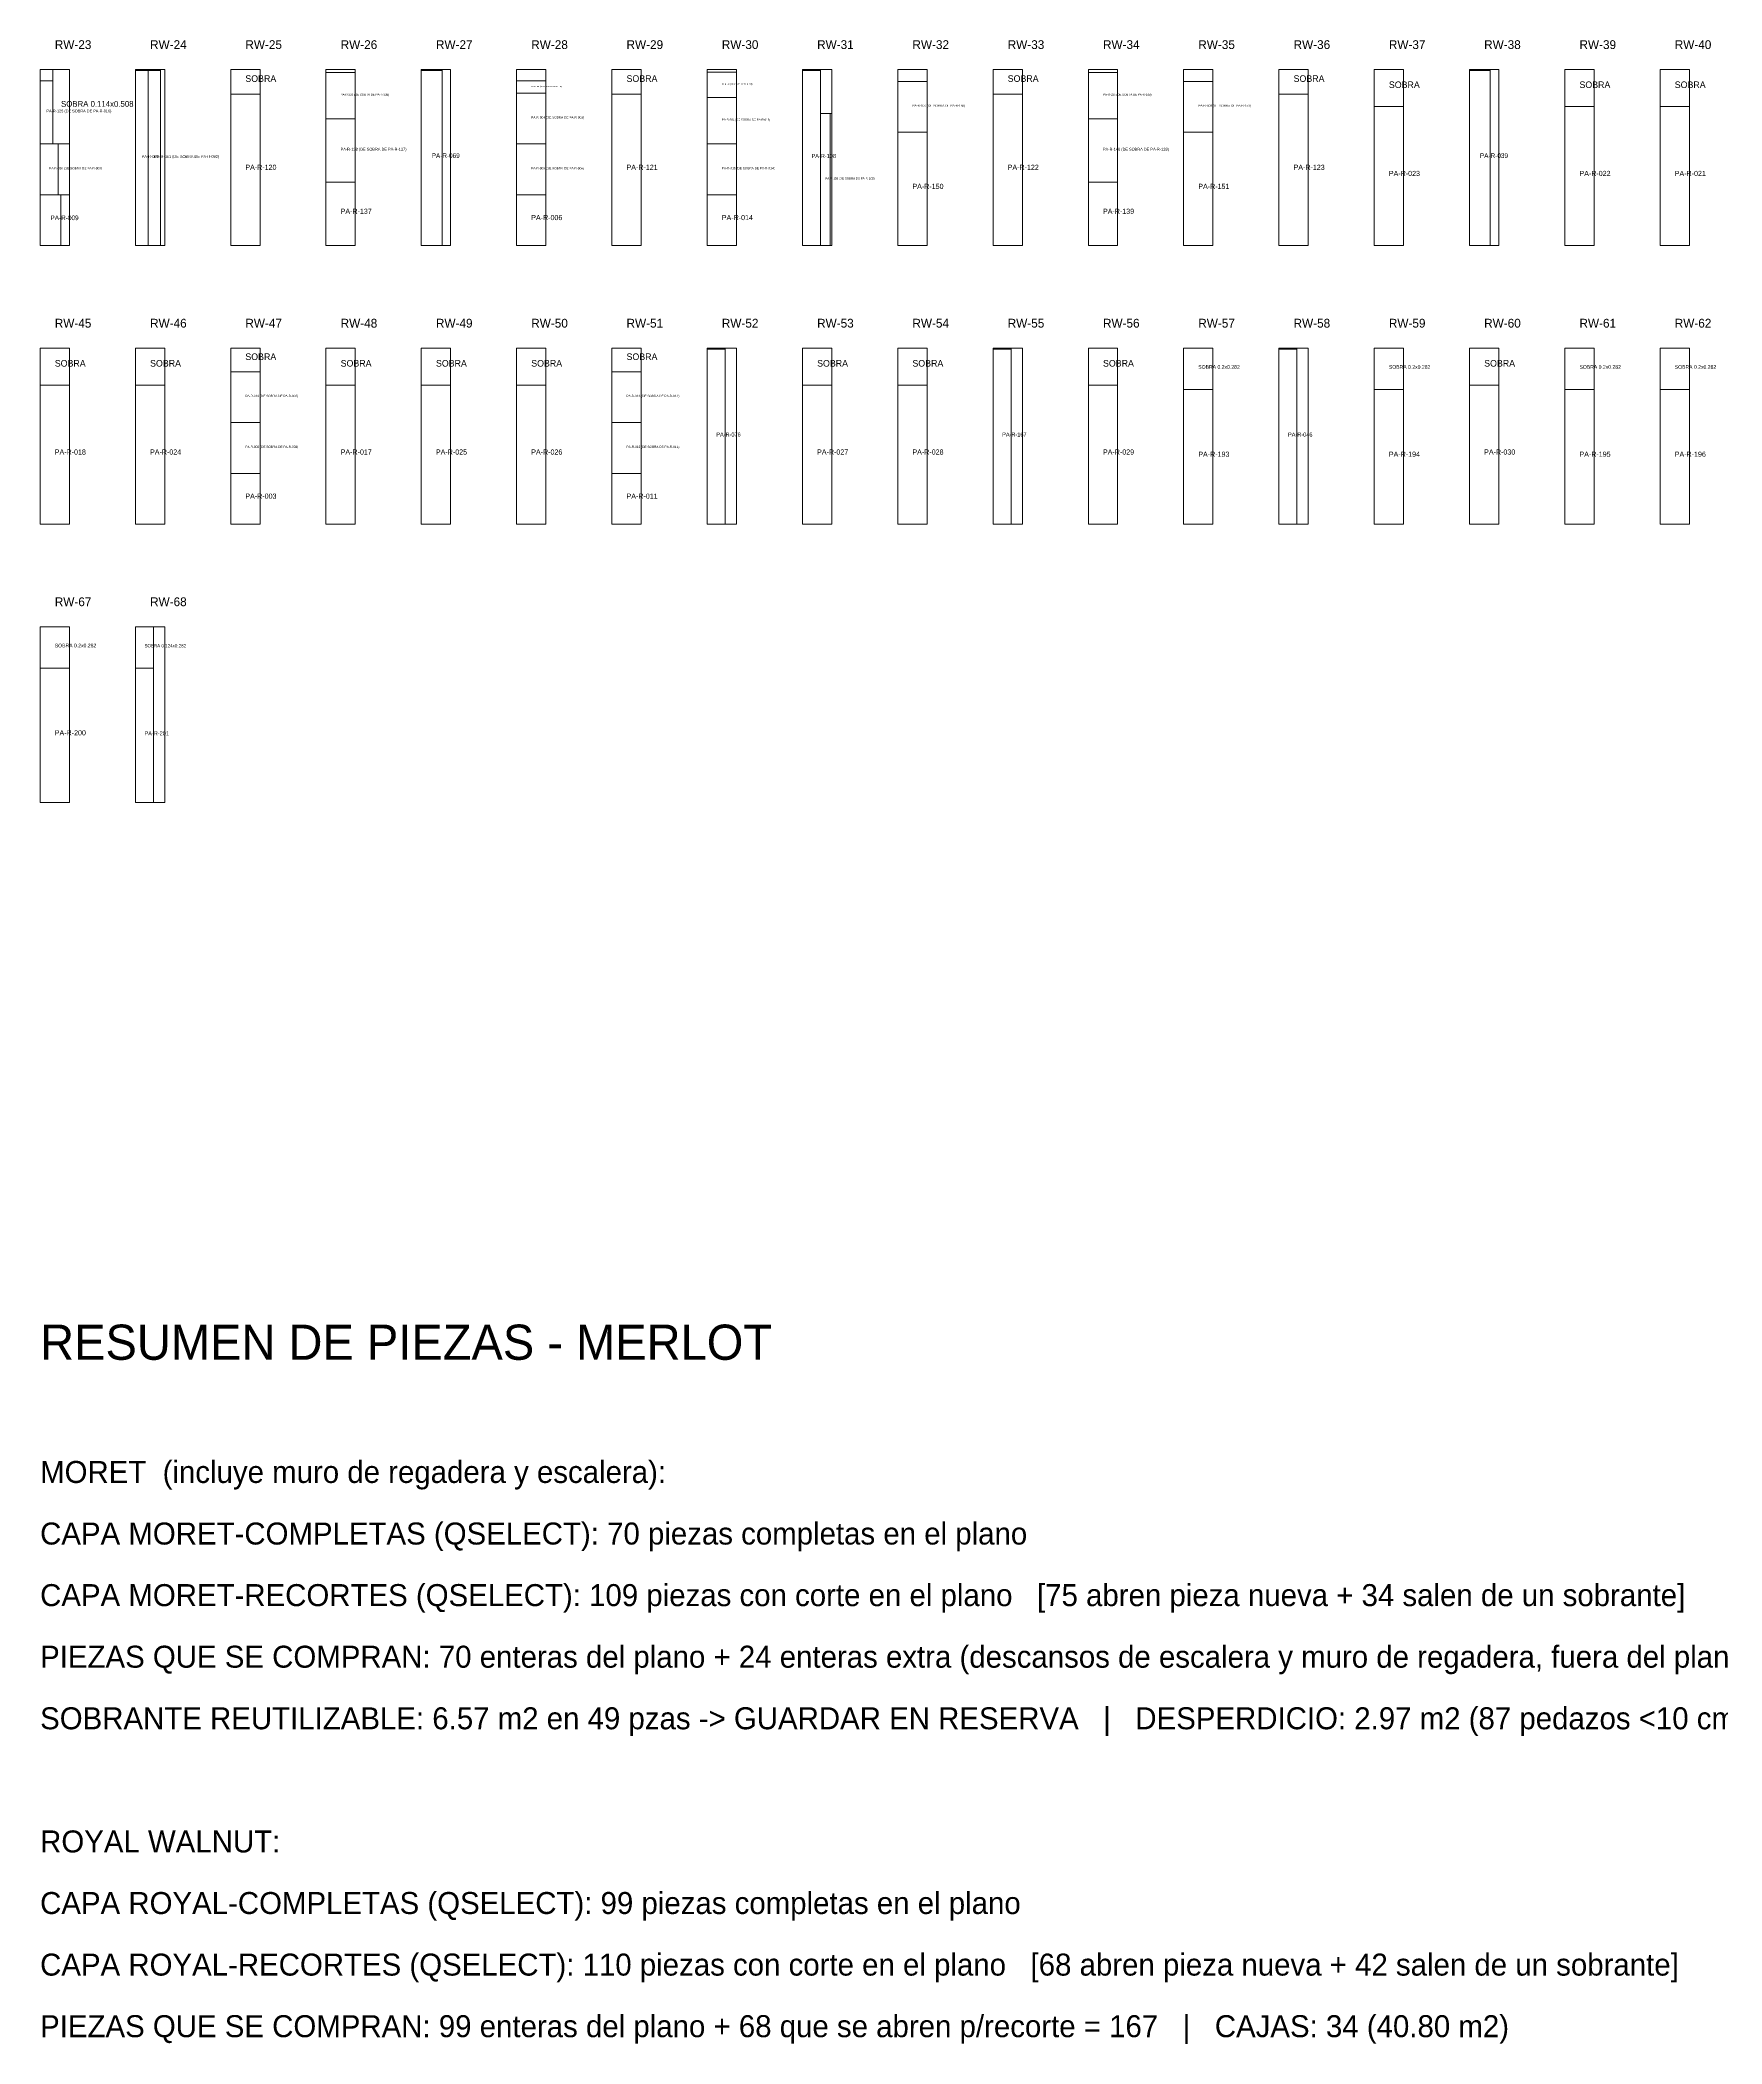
# Model space of a CAD drawing. Header units: metres. Extents: x 316.3 to 398.7, y -184.6 to -119.2.
# Drawn here: x 316.46 to 327.93, y -161.61 to -147.94 of the extents above; entities that cross this region are included whole.
import ezdxf

# ---------------------------------------------------------------- set-up
doc = ezdxf.new("R2010")
doc.units = ezdxf.units.M
for name, color, linetype, lineweight, plot in [('PLAN-CORTE-DESPERDICIO', 1, 'Continuous', 0, False), ('PLAN-CORTE-PIEZAS-A-ABRIR', 7, 'Continuous', 0, False), ('PLAN-CORTE-RECORTES', 3, 'Continuous', 0, False), ('PLAN-CORTE-SOBRANTES', 2, 'Continuous', 0, False), ('PLAN-CORTE-TEXTOS', 5, 'Continuous', 0, False), ('RESUMEN', 5, 'Continuous', 0, False)]:
    doc.layers.add(name, color=color, linetype=linetype, lineweight=lineweight, plot=plot)

msp = doc.modelspace()

# ---------------------------------------------------------------- linework, layer by layer
at = {"layer": 'PLAN-CORTE-DESPERDICIO'}
for points in [[(316.459, -148.22), (316.545, -148.22), (316.545, -148.144), (316.459, -148.144)], [(317.28, -149.344), (317.309, -149.344), (317.309, -148.144), (317.28, -148.144)], [(318.409, -148.163), (318.609, -148.163), (318.609, -148.144), (318.409, -148.144)], [(319.201, -149.344), (319.259, -149.344), (319.259, -148.144), (319.201, -148.144)], [(319.709, -148.222), (319.909, -148.222), (319.909, -148.144), (319.709, -148.144)], [(321.009, -148.162), (321.209, -148.162), (321.209, -148.144), (321.009, -148.144)], [(321.782, -148.444), (321.859, -148.444), (321.859, -148.144), (321.782, -148.144)], [(322.309, -148.225), (322.509, -148.225), (322.509, -148.144), (322.309, -148.144)], [(323.609, -148.163), (323.809, -148.163), (323.809, -148.144), (323.609, -148.144)], [(324.259, -148.225), (324.459, -148.225), (324.459, -148.144), (324.259, -148.144)], [(326.351, -149.344), (326.409, -149.344), (326.409, -148.144), (326.351, -148.144)], [(321.847, -149.344), (321.859, -149.344), (321.859, -148.444), (321.847, -148.444)], [(316.582, -148.998), (316.659, -148.998), (316.659, -148.651), (316.582, -148.651)], [(316.601, -149.344), (316.659, -149.344), (316.659, -148.998), (316.601, -148.998)], [(321.132, -151.244), (321.209, -151.244), (321.209, -150.044), (321.132, -150.044)], [(323.082, -151.244), (323.159, -151.244), (323.159, -150.044), (323.082, -150.044)], [(325.032, -151.244), (325.109, -151.244), (325.109, -150.044), (325.032, -150.044)], [(317.232, -153.144), (317.309, -153.144), (317.309, -151.944), (317.232, -151.944)]]:
    msp.add_lwpolyline(points, close=True, dxfattribs=at)
at = {"layer": 'PLAN-CORTE-PIEZAS-A-ABRIR'}
for points in [[(316.459, -149.344), (316.659, -149.344), (316.659, -148.144), (316.459, -148.144)], [(317.109, -149.344), (317.309, -149.344), (317.309, -148.144), (317.109, -148.144)], [(317.759, -149.344), (317.959, -149.344), (317.959, -148.144), (317.759, -148.144)], [(318.409, -149.344), (318.609, -149.344), (318.609, -148.144), (318.409, -148.144)], [(319.059, -149.344), (319.259, -149.344), (319.259, -148.144), (319.059, -148.144)], [(319.709, -149.344), (319.909, -149.344), (319.909, -148.144), (319.709, -148.144)], [(320.359, -149.344), (320.559, -149.344), (320.559, -148.144), (320.359, -148.144)], [(321.009, -149.344), (321.209, -149.344), (321.209, -148.144), (321.009, -148.144)], [(321.659, -149.344), (321.859, -149.344), (321.859, -148.144), (321.659, -148.144)], [(322.309, -149.344), (322.509, -149.344), (322.509, -148.144), (322.309, -148.144)], [(322.959, -149.344), (323.159, -149.344), (323.159, -148.144), (322.959, -148.144)], [(323.609, -149.344), (323.809, -149.344), (323.809, -148.144), (323.609, -148.144)], [(324.259, -149.344), (324.459, -149.344), (324.459, -148.144), (324.259, -148.144)], [(324.909, -149.344), (325.109, -149.344), (325.109, -148.144), (324.909, -148.144)], [(325.559, -149.344), (325.759, -149.344), (325.759, -148.144), (325.559, -148.144)], [(326.209, -149.344), (326.409, -149.344), (326.409, -148.144), (326.209, -148.144)], [(326.859, -149.344), (327.059, -149.344), (327.059, -148.144), (326.859, -148.144)], [(327.509, -149.344), (327.709, -149.344), (327.709, -148.144), (327.509, -148.144)], [(316.459, -151.244), (316.659, -151.244), (316.659, -150.044), (316.459, -150.044)], [(317.109, -151.244), (317.309, -151.244), (317.309, -150.044), (317.109, -150.044)], [(317.759, -151.244), (317.959, -151.244), (317.959, -150.044), (317.759, -150.044)], [(318.409, -151.244), (318.609, -151.244), (318.609, -150.044), (318.409, -150.044)], [(319.059, -151.244), (319.259, -151.244), (319.259, -150.044), (319.059, -150.044)], [(319.709, -151.244), (319.909, -151.244), (319.909, -150.044), (319.709, -150.044)], [(320.359, -151.244), (320.559, -151.244), (320.559, -150.044), (320.359, -150.044)], [(321.009, -151.244), (321.209, -151.244), (321.209, -150.044), (321.009, -150.044)], [(321.659, -151.244), (321.859, -151.244), (321.859, -150.044), (321.659, -150.044)], [(322.309, -151.244), (322.509, -151.244), (322.509, -150.044), (322.309, -150.044)], [(322.959, -151.244), (323.159, -151.244), (323.159, -150.044), (322.959, -150.044)], [(323.609, -151.244), (323.809, -151.244), (323.809, -150.044), (323.609, -150.044)], [(324.259, -151.244), (324.459, -151.244), (324.459, -150.044), (324.259, -150.044)], [(324.909, -151.244), (325.109, -151.244), (325.109, -150.044), (324.909, -150.044)], [(325.559, -151.244), (325.759, -151.244), (325.759, -150.044), (325.559, -150.044)], [(326.209, -151.244), (326.409, -151.244), (326.409, -150.044), (326.209, -150.044)], [(326.859, -151.244), (327.059, -151.244), (327.059, -150.044), (326.859, -150.044)], [(327.509, -151.244), (327.709, -151.244), (327.709, -150.044), (327.509, -150.044)], [(316.459, -153.144), (316.659, -153.144), (316.659, -151.944), (316.459, -151.944)], [(317.109, -153.144), (317.309, -153.144), (317.309, -151.944), (317.109, -151.944)]]:
    msp.add_lwpolyline(points, close=True, dxfattribs=at)
at = {"layer": 'PLAN-CORTE-RECORTES'}
for points in [[(317.109, -149.344), (317.195, -149.344), (317.195, -148.15), (317.109, -148.15)], [(317.195, -149.344), (317.28, -149.344), (317.28, -148.15), (317.195, -148.15)], [(319.059, -149.344), (319.201, -149.344), (319.201, -148.15), (319.059, -148.15)], [(321.659, -149.344), (321.782, -149.344), (321.782, -148.15), (321.659, -148.15)], [(326.209, -149.344), (326.351, -149.344), (326.351, -148.15), (326.209, -148.15)], [(316.459, -148.651), (316.545, -148.651), (316.545, -148.22), (316.459, -148.22)], [(318.409, -148.481), (318.609, -148.481), (318.609, -148.163), (318.409, -148.163)], [(319.709, -148.305), (319.909, -148.305), (319.909, -148.222), (319.709, -148.222)], [(321.009, -148.334), (321.209, -148.334), (321.209, -148.162), (321.009, -148.162)], [(322.309, -148.571), (322.509, -148.571), (322.509, -148.225), (322.309, -148.225)], [(323.609, -148.481), (323.809, -148.481), (323.809, -148.163), (323.609, -148.163)], [(324.259, -148.571), (324.459, -148.571), (324.459, -148.225), (324.259, -148.225)], [(317.759, -149.344), (317.959, -149.344), (317.959, -148.312), (317.759, -148.312)], [(319.709, -148.651), (319.909, -148.651), (319.909, -148.305), (319.709, -148.305)], [(320.359, -149.344), (320.559, -149.344), (320.559, -148.312), (320.359, -148.312)], [(321.009, -148.651), (321.209, -148.651), (321.209, -148.334), (321.009, -148.334)], [(322.959, -149.344), (323.159, -149.344), (323.159, -148.312), (322.959, -148.312)], [(324.909, -149.344), (325.109, -149.344), (325.109, -148.312), (324.909, -148.312)], [(325.559, -149.344), (325.759, -149.344), (325.759, -148.397), (325.559, -148.397)], [(326.859, -149.344), (327.059, -149.344), (327.059, -148.397), (326.859, -148.397)], [(327.509, -149.344), (327.709, -149.344), (327.709, -148.397), (327.509, -148.397)], [(318.409, -148.912), (318.609, -148.912), (318.609, -148.481), (318.409, -148.481)], [(321.782, -149.344), (321.847, -149.344), (321.847, -148.444), (321.782, -148.444)], [(323.609, -148.912), (323.809, -148.912), (323.809, -148.481), (323.609, -148.481)], [(316.459, -148.998), (316.582, -148.998), (316.582, -148.651), (316.459, -148.651)], [(319.709, -148.998), (319.909, -148.998), (319.909, -148.651), (319.709, -148.651)], [(321.009, -148.998), (321.209, -148.998), (321.209, -148.651), (321.009, -148.651)], [(322.309, -149.344), (322.509, -149.344), (322.509, -148.571), (322.309, -148.571)], [(324.259, -149.344), (324.459, -149.344), (324.459, -148.571), (324.259, -148.571)], [(318.409, -149.344), (318.609, -149.344), (318.609, -148.912), (318.409, -148.912)], [(323.609, -149.344), (323.809, -149.344), (323.809, -148.912), (323.609, -148.912)], [(316.459, -149.344), (316.601, -149.344), (316.601, -148.998), (316.459, -148.998)], [(319.709, -149.344), (319.909, -149.344), (319.909, -148.998), (319.709, -148.998)], [(321.009, -149.344), (321.209, -149.344), (321.209, -148.998), (321.009, -148.998)], [(321.009, -151.244), (321.132, -151.244), (321.132, -150.05), (321.009, -150.05)], [(322.959, -151.244), (323.082, -151.244), (323.082, -150.05), (322.959, -150.05)], [(324.909, -151.244), (325.032, -151.244), (325.032, -150.05), (324.909, -150.05)], [(316.459, -151.244), (316.659, -151.244), (316.659, -150.297), (316.459, -150.297)], [(317.109, -151.244), (317.309, -151.244), (317.309, -150.297), (317.109, -150.297)], [(317.759, -150.551), (317.959, -150.551), (317.959, -150.205), (317.759, -150.205)], [(318.409, -151.244), (318.609, -151.244), (318.609, -150.297), (318.409, -150.297)], [(319.059, -151.244), (319.259, -151.244), (319.259, -150.297), (319.059, -150.297)], [(319.709, -151.244), (319.909, -151.244), (319.909, -150.297), (319.709, -150.297)], [(320.359, -150.551), (320.559, -150.551), (320.559, -150.205), (320.359, -150.205)], [(321.659, -151.244), (321.859, -151.244), (321.859, -150.297), (321.659, -150.297)], [(322.309, -151.244), (322.509, -151.244), (322.509, -150.297), (322.309, -150.297)], [(323.609, -151.244), (323.809, -151.244), (323.809, -150.297), (323.609, -150.297)], [(324.259, -151.244), (324.459, -151.244), (324.459, -150.326), (324.259, -150.326)], [(325.559, -151.244), (325.759, -151.244), (325.759, -150.326), (325.559, -150.326)], [(326.209, -151.244), (326.409, -151.244), (326.409, -150.297), (326.209, -150.297)], [(326.859, -151.244), (327.059, -151.244), (327.059, -150.326), (326.859, -150.326)], [(327.509, -151.244), (327.709, -151.244), (327.709, -150.326), (327.509, -150.326)], [(317.759, -150.898), (317.959, -150.898), (317.959, -150.551), (317.759, -150.551)], [(320.359, -150.898), (320.559, -150.898), (320.559, -150.551), (320.359, -150.551)], [(317.759, -151.244), (317.959, -151.244), (317.959, -150.898), (317.759, -150.898)], [(320.359, -151.244), (320.559, -151.244), (320.559, -150.898), (320.359, -150.898)], [(316.459, -153.144), (316.659, -153.144), (316.659, -152.226), (316.459, -152.226)], [(317.109, -153.144), (317.232, -153.144), (317.232, -152.226), (317.109, -152.226)]]:
    msp.add_lwpolyline(points, close=True, dxfattribs=at)
at = {"layer": 'PLAN-CORTE-SOBRANTES'}
for points in [[(316.545, -148.651), (316.659, -148.651), (316.659, -148.144), (316.545, -148.144)], [(317.759, -148.312), (317.959, -148.312), (317.959, -148.144), (317.759, -148.144)], [(320.359, -148.312), (320.559, -148.312), (320.559, -148.144), (320.359, -148.144)], [(322.959, -148.312), (323.159, -148.312), (323.159, -148.144), (322.959, -148.144)], [(324.909, -148.312), (325.109, -148.312), (325.109, -148.144), (324.909, -148.144)], [(325.559, -148.397), (325.759, -148.397), (325.759, -148.144), (325.559, -148.144)], [(326.859, -148.397), (327.059, -148.397), (327.059, -148.144), (326.859, -148.144)], [(327.509, -148.397), (327.709, -148.397), (327.709, -148.144), (327.509, -148.144)], [(316.459, -150.297), (316.659, -150.297), (316.659, -150.044), (316.459, -150.044)], [(317.109, -150.297), (317.309, -150.297), (317.309, -150.044), (317.109, -150.044)], [(317.759, -150.205), (317.959, -150.205), (317.959, -150.044), (317.759, -150.044)], [(318.409, -150.297), (318.609, -150.297), (318.609, -150.044), (318.409, -150.044)], [(319.059, -150.297), (319.259, -150.297), (319.259, -150.044), (319.059, -150.044)], [(319.709, -150.297), (319.909, -150.297), (319.909, -150.044), (319.709, -150.044)], [(320.359, -150.205), (320.559, -150.205), (320.559, -150.044), (320.359, -150.044)], [(321.659, -150.297), (321.859, -150.297), (321.859, -150.044), (321.659, -150.044)], [(322.309, -150.297), (322.509, -150.297), (322.509, -150.044), (322.309, -150.044)], [(323.609, -150.297), (323.809, -150.297), (323.809, -150.044), (323.609, -150.044)], [(324.259, -150.326), (324.459, -150.326), (324.459, -150.044), (324.259, -150.044)], [(325.559, -150.326), (325.759, -150.326), (325.759, -150.044), (325.559, -150.044)], [(326.209, -150.297), (326.409, -150.297), (326.409, -150.044), (326.209, -150.044)], [(326.859, -150.326), (327.059, -150.326), (327.059, -150.044), (326.859, -150.044)], [(327.509, -150.326), (327.709, -150.326), (327.709, -150.044), (327.509, -150.044)], [(316.459, -152.226), (316.659, -152.226), (316.659, -151.944), (316.459, -151.944)], [(317.109, -152.226), (317.232, -152.226), (317.232, -151.944), (317.109, -151.944)]]:
    msp.add_lwpolyline(points, close=True, dxfattribs=at)

# ---------------------------------------------------------------- texts
at = {"layer": 'PLAN-CORTE-TEXTOS'}
for s, height, p in [('RW-23', 0.06, (316.559, -148.004)), ('RW-24', 0.06, (317.209, -148.004)), ('RW-25', 0.06, (317.859, -148.004)), ('RW-26', 0.06, (318.509, -148.004)), ('RW-27', 0.06, (319.159, -148.004)), ('RW-28', 0.06, (319.809, -148.004)), ('RW-29', 0.06, (320.459, -148.004)), ('RW-30', 0.06, (321.109, -148.004)), ('RW-31', 0.06, (321.759, -148.004)), ('RW-32', 0.06, (322.409, -148.004)), ('RW-33', 0.06, (323.059, -148.004)), ('RW-34', 0.06, (323.709, -148.004)), ('RW-35', 0.06, (324.359, -148.004)), ('RW-36', 0.06, (325.009, -148.004)), ('RW-37', 0.06, (325.659, -148.004)), ('RW-38', 0.06, (326.309, -148.004)), ('RW-39', 0.06, (326.959, -148.004)), ('RW-40', 0.06, (327.609, -148.004)), ('SOBRA', 0.045, (317.859, -148.228)), ('PA-R-144 (DE SOBRA DE PA-R-004)', 0.00896, (319.809, -148.264)), ('SOBRA', 0.045, (320.459, -148.228)), ('PA-R-142 (DE SOBRA DE PA-R-204)', 0.00896, (321.109, -148.248)), ('SOBRA', 0.045, (323.059, -148.228)), ('SOBRA', 0.045, (325.009, -148.228)), ('SOBRA', 0.045, (325.659, -148.27)), ('SOBRA', 0.045, (326.959, -148.27)), ('SOBRA', 0.045, (327.609, -148.27)), ('PA-R-125 (DE SOBRA DE PA-R-016)', 0.01907, (316.502, -148.436)), ('SOBRA 0.114x0.508', 0.03981, (316.602, -148.398)), ('PA-R-206 (DE SOBRA DE PA-R-138)', 0.01422, (318.509, -148.322)), ('PA-R-007 (DE SOBRA DE PA-R-150)', 0.01551, (322.409, -148.398)), ('PA-R-205 (DE SOBRA DE PA-R-140)', 0.01422, (323.709, -148.322)), ('PA-R-008 (DE SOBRA DE PA-R-151)', 0.01551, (324.359, -148.398)), ('PA-R-004 (DE SOBRA DE PA-R-005)', 0.01551, (319.809, -148.478)), ('PA-R-204 (DE SOBRA DE PA-R-015)', 0.01422, (321.109, -148.493)), ('PA-R-138 (DE SOBRA DE PA-R-137)', 0.01933, (318.509, -148.697)), ('PA-R-140 (DE SOBRA DE PA-R-139)', 0.01933, (323.709, -148.697)), ('PA-R-016 (DE SOBRA DE PA-R-009)', 0.01551, (316.521, -148.825)), ('PA-R-092', 0.0191, (317.152, -148.747)), ('PA-R-061 (DE SOBRA DE PA-R-092)', 0.01907, (317.237, -148.747)), ('PA-R-120', 0.035, (317.859, -148.828)), ('PA-R-069', 0.0316, (319.13, -148.747)), ('PA-R-005 (DE SOBRA DE PA-R-006)', 0.01551, (319.809, -148.825)), ('PA-R-121', 0.035, (320.459, -148.828)), ('PA-R-015 (DE SOBRA DE PA-R-014)', 0.01551, (321.109, -148.825)), ('PA-R-108', 0.0275, (321.721, -148.747)), ('PA-R-122', 0.035, (323.059, -148.828)), ('PA-R-123', 0.035, (325.009, -148.828)), ('PA-R-039', 0.0316, (326.28, -148.747)), ('PA-R-158 (DE SOBRA DE PA-R-108)', 0.01444, (321.815, -148.894)), ('PA-R-150', 0.035, (322.409, -148.958)), ('PA-R-151', 0.035, (324.359, -148.958)), ('PA-R-023', 0.035, (325.659, -148.87)), ('PA-R-022', 0.035, (326.959, -148.87)), ('PA-R-021', 0.035, (327.609, -148.87)), ('PA-R-137', 0.035, (318.509, -149.128)), ('PA-R-139', 0.035, (323.709, -149.128)), ('PA-R-009', 0.0316, (316.53, -149.171)), ('PA-R-006', 0.035, (319.809, -149.171)), ('PA-R-014', 0.035, (321.109, -149.171)), ('RW-45', 0.06, (316.559, -149.904)), ('RW-46', 0.06, (317.209, -149.904)), ('RW-47', 0.06, (317.859, -149.904)), ('RW-48', 0.06, (318.509, -149.904)), ('RW-49', 0.06, (319.159, -149.904)), ('RW-50', 0.06, (319.809, -149.904)), ('RW-51', 0.06, (320.459, -149.904)), ('RW-52', 0.06, (321.109, -149.904)), ('RW-53', 0.06, (321.759, -149.904)), ('RW-54', 0.06, (322.409, -149.904)), ('RW-55', 0.06, (323.059, -149.904)), ('RW-56', 0.06, (323.709, -149.904)), ('RW-57', 0.06, (324.359, -149.904)), ('RW-58', 0.06, (325.009, -149.904)), ('RW-59', 0.06, (325.659, -149.904)), ('RW-60', 0.06, (326.309, -149.904)), ('RW-61', 0.06, (326.959, -149.904)), ('RW-62', 0.06, (327.609, -149.904)), ('SOBRA', 0.045, (316.559, -150.17)), ('SOBRA', 0.045, (317.209, -150.17)), ('SOBRA', 0.045, (317.859, -150.125)), ('SOBRA', 0.045, (318.509, -150.17)), ('SOBRA', 0.045, (319.159, -150.17)), ('SOBRA', 0.045, (319.809, -150.17)), ('SOBRA', 0.045, (320.459, -150.125)), ('SOBRA', 0.045, (321.759, -150.17)), ('SOBRA', 0.045, (322.409, -150.17)), ('SOBRA', 0.045, (323.709, -150.17)), ('SOBRA 0.2x0.282', 0.02508, (324.359, -150.185)), ('SOBRA 0.2x0.282', 0.02508, (325.659, -150.185)), ('SOBRA', 0.045, (326.309, -150.17)), ('SOBRA 0.2x0.282', 0.02508, (326.959, -150.185)), ('SOBRA 0.2x0.282', 0.02508, (327.609, -150.185)), ('PA-R-010 (DE SOBRA DE PA-R-002)', 0.01551, (317.859, -150.378)), ('PA-R-013 (DE SOBRA DE PA-R-012)', 0.01551, (320.459, -150.378)), ('PA-R-018', 0.035, (316.559, -150.77)), ('PA-R-024', 0.035, (317.209, -150.77)), ('PA-R-002 (DE SOBRA DE PA-R-003)', 0.01551, (317.859, -150.725)), ('PA-R-017', 0.035, (318.509, -150.77)), ('PA-R-025', 0.035, (319.159, -150.77)), ('PA-R-026', 0.035, (319.809, -150.77)), ('PA-R-012 (DE SOBRA DE PA-R-011)', 0.01551, (320.459, -150.725)), ('PA-R-076', 0.0275, (321.071, -150.647)), ('PA-R-027', 0.035, (321.759, -150.77)), ('PA-R-028', 0.035, (322.409, -150.77)), ('PA-R-167', 0.0275, (323.021, -150.647)), ('PA-R-029', 0.035, (323.709, -150.77)), ('PA-R-046', 0.0275, (324.971, -150.647)), ('PA-R-030', 0.035, (326.309, -150.77)), ('PA-R-193', 0.035, (324.359, -150.785)), ('PA-R-194', 0.035, (325.659, -150.785)), ('PA-R-195', 0.035, (326.959, -150.785)), ('PA-R-196', 0.035, (327.609, -150.785)), ('PA-R-003', 0.035, (317.859, -151.071)), ('PA-R-011', 0.035, (320.459, -151.071)), ('RW-67', 0.06, (316.559, -151.804)), ('RW-68', 0.06, (317.209, -151.804)), ('SOBRA 0.2x0.282', 0.02508, (316.559, -152.085)), ('SOBRA 0.124x0.282', 0.02213, (317.171, -152.085)), ('PA-R-200', 0.035, (316.559, -152.685)), ('PA-R-201', 0.0275, (317.171, -152.685))]:
    msp.add_text(s, height=height, dxfattribs=at).set_placement(p)
at = {"layer": 'RESUMEN'}
for s, height, p in [('RESUMEN DE PIEZAS - MERLOT', 0.24, (316.459, -156.944)), ('MORET  (incluye muro de regadera y escalera):', 0.15, (316.459, -157.784)), ('CAPA MORET-COMPLETAS (QSELECT): 70 piezas completas en el plano', 0.15, (316.459, -158.204)), ('CAPA MORET-RECORTES (QSELECT): 109 piezas con corte en el plano   [75 abren pieza nueva + 34 salen de un sobrante]', 0.15, (316.459, -158.624)), ('PIEZAS QUE SE COMPRAN: 70 enteras del plano + 24 enteras extra (descansos de escalera y muro de regadera, fuera del plano) + 93 que se abren p/recorte = 187   |   CAJAS: 94 (133.78 m2)', 0.15, (316.459, -159.044)), ('SOBRANTE REUTILIZABLE: 6.57 m2 en 49 pzas -> GUARDAR EN RESERVA   |   DESPERDICIO: 2.97 m2 (87 pedazos <10 cm)   |   SOBRA TOTAL: 7.1% de lo comprado', 0.15, (316.459, -159.464)), ('ROYAL WALNUT:', 0.15, (316.459, -160.304)), ('CAPA ROYAL-COMPLETAS (QSELECT): 99 piezas completas en el plano', 0.15, (316.459, -160.724)), ('CAPA ROYAL-RECORTES (QSELECT): 110 piezas con corte en el plano   [68 abren pieza nueva + 42 salen de un sobrante]', 0.15, (316.459, -161.144)), ('PIEZAS QUE SE COMPRAN: 99 enteras del plano + 68 que se abren p/recorte = 167   |   CAJAS: 34 (40.80 m2)', 0.15, (316.459, -161.564))]:
    msp.add_text(s, height=height, dxfattribs=at).set_placement(p)

doc.saveas('drawing.dxf')
